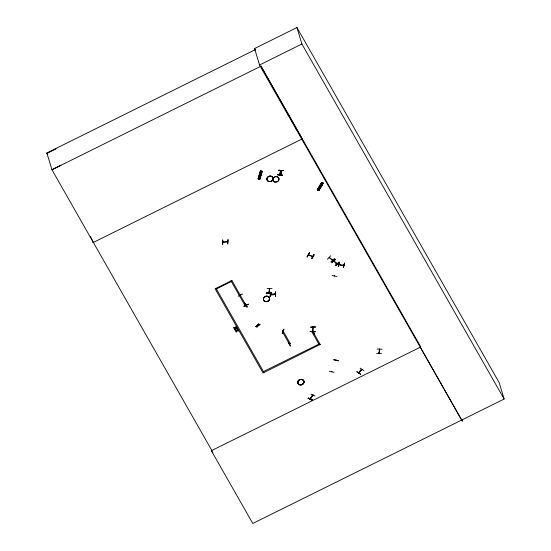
<?xml version="1.0" encoding="UTF-8"?>
<svg xmlns="http://www.w3.org/2000/svg" width="551" height="551" viewBox="0 0 551 551"><rect width="100%" height="100%" fill="white"/><g stroke="black" fill="none" stroke-linecap="round" stroke-linejoin="round"><path stroke-width="0.83" d="M270.486 292.223L270.197 296.755L270.458 292.23M275.307 293.869C273.689 296.045 265.238 294.082 275.41 293.903M271.002 294.262L270.947 294.64L270.878 294.158M275.417 296.273L275.466 291.892L275.479 296.376M275.459 296.41L275.472 291.892M310.234 331.592C319.47 330.696 313.815 333.004 310.206 331.413M315.165 331.433L310.234 331.544M338.073 264.211L338.121 264.68L337.797 264.37M338.156 264.487L337.908 264.184M231.799 280.328L246.228 305.757L246.214 304.91M376.595 353.577L381.547 353.652M266.512 292.76C281.768 293.132 255.864 292.891 271.491 292.994M245.987 305.013L246.559 304.93L246.366 304.551M289.378 344.168C290.432 343.363 289.489 344.926 289.351 343.907M313.423 332.143L312.872 332.322M333.665 260.954L333.989 261.429M333.706 261.146L337.219 263.901M308.167 397.994L312.362 400.026M310.654 327.163L315.64 326.908M313.25 327.17L313.009 327.645L313.051 327.156M313.243 327.246L312.816 331.502L312.686 331.103M331.661 371.532L331.812 371.319M378.881 353.239L378.998 353.57L379.432 348.941M382.07 349.224L377.118 349.065M282.532 175.06C273.117 174.667 279.543 174.639 282.518 175.39M282.56 175.232L277.67 174.757M267.083 288.51L272.008 288.449M269.081 292.615C269.322 292.436 270.045 288.683 269.343 288.407M268.833 292.609L268.943 292.946L269.405 288.318M268.936 292.884L269.177 292.457L269.157 292.856M310.468 398.979L312.989 394.922M332.053 275.576L336.847 276.416M360.705 374.294L356.855 371.615M360.671 374.308L356.862 371.767M334.044 372.324L329.319 371.284M310.654 327.101L315.62 327.074M278.641 170.273L283.572 170.576L278.634 170.349M280.755 170.424L279.805 174.784M280.79 172.938L280.301 172.897L280.907 172.642M281.389 170.596L280.466 174.963L281.334 170.479M358.729 372.958L361.773 369.211M362.083 369.549L361.738 369.583M378.978 352.888L379.171 353.57L379.047 353.129M339.671 262.317L338.245 266.746L339.685 262.317M339.457 264.542L339.519 264.322C337.419 264.576 344.83 266.67 343.81 264.948M339.623 264.452L339.161 264.528M343.342 265.148L343.962 265.224L339.251 264.535M343.342 267.373L344.527 263.027L343.335 267.359M246.511 304.944L246.297 304.538M313.347 332.012L313.464 332.439L313.002 332.432M260.478 170.989L258.095 178.827L259.92 179.109L262.2 171.299L260.43 170.906L258.075 178.82L258.633 178.903L260.912 171.092L258.281 178.855L260.905 171.092L260.354 171.003L260.775 171.03M258.419 178.875L260.768 171.003M259.9 179.116L262.062 171.244L259.803 179.061M259.679 179.075L262.042 171.154L261.642 171.209L259.369 179.027L259.776 179.027M335.697 263.895L340.497 264.742L335.662 263.97M337.977 264.446L337.846 264.218M334.45 275.748L334.319 275.521M244.919 303.16L247.034 306.845M379.205 353.48L379.694 349.272M283.524 170.762L278.592 170.218M256.842 327.604L258.722 323.403M257.723 325.166L257.978 325.696L257.999 325.221M258.24 325.51L258.426 325.434M282.284 333.562L283.889 329.195M282.25 333.575L283.923 329.216M333.789 359.817L338.528 360.815L333.754 359.679M310.247 398.91L312.913 395.088M310.351 398.359L310.564 398.407M308.05 398.18C310.936 398.449 316.336 402.512 308.05 398.187L312.252 400.212M246.111 305.288L245.918 304.772M246.469 305.633L246.256 305.247M257.544 325.304L257.648 325.138M257.599 325.124L257.772 325.469L257.503 324.883M313.044 395.26L312.837 394.847M309.29 252.916L306.99 256.98L309.455 252.881M309.483 252.881L307.189 257.035M312.699 256.339L312.692 256.814L312.396 256.222M311.639 258.633C315.592 250.987 314.359 256.112 311.618 258.619M361.642 369.707L361.546 369.459M317.293 189.806L321.66 182.471L323.272 183.228L318.946 190.481L317.273 189.792M317.466 189.875L321.584 182.533L321.977 182.663L317.466 189.875L321.66 182.471M321.97 182.636L317.562 189.909L321.874 182.65M318.299 190.102L317.893 189.854M318.747 190.405L322.79 183.035L323.251 183.228M318.444 190.274L323.12 183.056L318.822 190.37M322.982 183.111L318.54 190.253M323.161 183.152L318.829 190.398M235.367 327.866L236.179 326.66L235.725 328.031L237.102 328.355L235.566 328.327L234.74 329.546L235.201 328.155L233.803 327.838L235.367 327.866L233.803 327.838M235.408 328.003L236.179 326.66M234.74 329.546L235.525 328.189L237.102 328.355M236.765 330.325L237.577 329.119L237.123 330.49L238.5 330.807L236.964 330.779L236.138 332.005L236.599 330.614L235.201 330.29L236.765 330.325L235.201 330.29M236.806 330.462L237.577 329.119M236.138 332.005L236.923 330.641L238.5 330.807M234.581 329.264L235.201 328.155M235.98 331.716L236.599 330.614M235.725 328.031L236.338 326.95M237.123 330.49L237.736 329.408M310.888 394.096L315.062 395.997M336.186 360.602L336.144 360.154M227.721 241.779L222.845 242.123M359.011 372.469C364.266 367.069 359.727 370.189 359.197 372.772L358.88 372.765M360.154 368.109L363.915 370.713M312.761 395.281L312.555 395.177M331.826 371.746L331.647 371.278M330.738 255.74L327.418 259.245M332.473 259.79L332.432 260.01M331.061 262.076C336.785 256.69 334.788 258.509 330.993 261.939M335.449 259.245L331.991 262.737M334.009 261.415L333.844 260.823M335.593 265.458C342.226 258.343 338.321 264.363 335.649 265.582M335.607 265.561L339.099 262.166M258.316 325.751L258.323 325.297M282.594 331.254L283.118 331.378L282.573 331.027M246.855 307.072L244.727 303.277L247.048 306.845M288.283 342.35L290.48 346.131L288.283 342.226M312.686 331.061L312.644 331.544L312.527 331.213M258.35 325.758L257.944 325.641M282.635 330.993L282.994 331.557L282.966 331.075M47.021 153.44L56.078 148.887M61.009 165.204L51.952 169.763L211.873 450.525L211.384 450.766L212.961 452.77M254.569 48.55L296.934 27.55L499.151 382.573L504.124 399.027L461.759 420.027L259.535 65.004L254.569 48.55L255.416 50.038M461.759 420.027L252.785 523.45L211.357 450.718L420.806 346.965L260.885 66.203L51.952 169.763L46.876 152.958L255.037 49.783M259.535 65.004L301.9 44.011L296.934 27.55M92.857 242.688L302.285 138.88L261.057 66.12M320.207 344.409L263.075 372.965L215.145 288.82L231.861 280.535M230.924 280.762L245.353 306.191L246.331 305.743L245.987 304.689M290.315 343.576L289.502 344.217L282.319 331.606L283.131 330.965M319.339 344.843L312.217 332.432L313.023 331.798M238.17 296.224L242.667 294.014M269.06 291.217L271.368 294.93M244.713 303.305L247.089 306.976M269.928 293.125L269.653 293.449L269.956 292.856M248.405 304.131L243.948 306.363M255.423 326.509C260.623 325.751 262.545 322.087 255.485 326.681M255.464 326.647L259.927 324.305M314.518 334.216L312.355 330.283L314.58 334.168M333.823 261.022L334.168 261.257M222.673 244.286L222.742 240.043M222.673 244.403L222.7 239.905M312.92 332.17L313.03 332.363M223.189 242.295L223.121 241.834M270.947 294.62L270.927 294.2M280.535 170.521L279.605 174.881M227.997 239.651L227.728 244.045L227.99 239.637M222.797 242.151L227.659 241.772M235.683 327.9L237.061 328.217M233.844 327.976L235.243 328.293M237.082 330.352L238.459 330.669M235.243 330.428L236.641 330.752M266.539 292.891L271.505 292.994M223.189 242.075L223.245 242.116M282.952 331.53L282.594 331.433M227.115 241.806L227.15 241.579M270.527 294.654L270.534 294.179M246.276 305.288L246.083 304.779M257.592 325.538L257.4 325.262M259.831 173.076L261.422 173.269M258.515 177.939L259.872 178.152M258.405 177.973L260.01 178.228M258.281 178.731L259.638 178.944M258.419 325.579L257.882 325.242M344.616 263.151L343.411 267.483M308.34 255.113L308.856 254.989M317.899 189.027L319.132 189.523M317.803 189.034L319.263 189.627M332.618 260.396L329.064 257.413M333.865 260.809L337.116 263.64M329.367 257.558L332.832 260.32L332.721 259.982M311.714 258.756L313.905 254.562M261.89 171.251L259.611 179.061M308.264 254.872L308.408 255.189L308.346 254.734M240.525 295.102L240.422 294.84M331.626 371.698L331.592 371.291M335.497 259.383L332.033 262.786M312.996 327.583L312.92 327.005M312.858 331.103L312.816 331.544L312.61 330.862M378.985 353.508L378.916 352.929M240.388 295.357L240.264 294.916M301.9 44.011L504.124 399.027M313.085 332.005L320.269 344.616M283.193 331.172L290.377 343.783M46.876 152.958L47.723 154.445M420.317 347.213L462.268 421.253L461.779 419.621M90.378 236.338L93.353 242.44M257.778 325.448L257.572 324.897M321.949 185.019L320.51 184.489M321.123 186.41L319.683 185.88M339.072 264.308L339.023 264.459M337.04 263.282L336.847 263.406M334.547 275.541L334.574 275.996L334.381 275.507M362.007 369.246L358.866 373.068L358.694 372.641M312.768 256.415L308.464 254.727M312.582 256.546L308.388 255.154M312.321 256.249L312.245 256.387M308.767 254.844L308.656 255.044M336.172 360.209L335.855 360.299M335.979 360.12L336.22 360.444M318.919 344.106L263.468 371.588M313.154 326.915L313.14 327.315M312.982 326.915L312.644 331.502L312.555 330.91M261.656 172.477L260.065 172.284M274.963 293.89L275.032 294.372L274.908 293.938M289.688 343.686L289.571 344.292L289.378 343.838M270.431 294.234L270.548 294.62M269.838 292.863L270.031 293.318L269.48 293.173M269.529 293.015L269.721 293.469M257.351 324.959L257.544 325.524M248.425 304.186L243.921 306.384M263.888 372.324L215.958 288.18M222.673 241.917L222.673 242.068M231.344 281.499L216.378 288.917M320.255 185.701C320.785 186.906 321.295 184.702 320.255 185.701M259.941 174.192C260.444 175.404 260.995 173.207 259.941 174.192M281.595 170.617L280.666 174.991L281.609 170.624M227.721 241.93L227.549 241.524L227.721 241.93M312.431 395.418L310.378 398.414L312.479 395.439M261.808 171.946L260.203 171.698L261.808 171.946M261.222 173.971L259.611 173.723L261.236 174.033M260.988 174.77L259.383 174.515L260.988 174.77M322.679 183.793L321.226 183.201L322.7 183.855M322.39 184.289L320.93 183.697L322.404 184.344M321.564 185.68L320.103 185.088L321.577 185.735M299.889 384.729A3.127 2.686 -16.8 0 0 303.952 381.361A3.127 2.686 -16.8 0 0 298.897 380.176A3.127 2.686 -16.8 0 0 299.889 384.722A3.12 2.679 -16.8 0 0 303.945 381.361A3.127 2.686 -16.8 0 0 298.897 380.169A3.127 2.686 -16.8 0 0 299.889 384.729A3.127 2.686 -16.8 0 0 303.952 381.354A3.12 2.679 -16.8 0 0 298.904 380.176A3.12 2.679 -16.8 0 0 299.889 384.722M299.916 384.825A3.127 2.686 -16.8 0 0 303.987 381.464A3.127 2.686 -16.8 0 0 298.931 380.28A3.127 2.686 -16.8 0 0 299.916 384.825M268.681 181.424A3.141 2.7 -16.8 0 0 273.117 178.421A3.141 2.7 -16.8 0 0 268.254 176.747A3.141 2.7 -16.8 0 0 268.681 181.424A3.141 2.7 -16.8 0 0 273.117 178.421A3.141 2.7 -16.8 0 0 268.254 176.754A3.141 2.7 -16.8 0 0 268.681 181.431M268.661 181.313A3.12 2.679 -16.8 0 0 273.062 178.324A3.12 2.679 -16.8 0 0 268.234 176.664A3.12 2.679 -16.8 0 0 268.661 181.313M274.598 181.947A3.141 2.7 -16.8 0 0 279.033 178.937A3.141 2.7 -16.8 0 0 274.171 177.27A3.141 2.7 -16.8 0 0 274.598 181.947M274.577 181.837A3.12 2.679 -16.8 0 0 278.985 178.841A3.12 2.679 -16.8 0 0 274.157 177.181A3.12 2.679 -16.8 0 0 274.577 181.837M265.479 301.638A3.127 2.686 -16.8 0 0 269.549 298.277A3.127 2.686 -16.8 0 0 264.494 297.092A3.127 2.686 -16.8 0 0 265.479 301.638M265.444 301.535A3.127 2.686 -16.8 0 0 269.515 298.167A3.127 2.686 -16.8 0 0 264.459 296.982A3.148 2.7 -16.8 0 0 265.451 301.597A3.148 2.7 -16.8 0 0 269.542 298.208A3.148 2.7 -16.8 0 0 264.459 297.017A3.127 2.686 -16.8 0 0 265.444 301.535A3.12 2.679 -16.8 0 0 269.508 298.174A3.12 2.679 -16.8 0 0 264.466 296.989A3.12 2.679 -16.8 0 0 265.451 301.535"/></g></svg>
